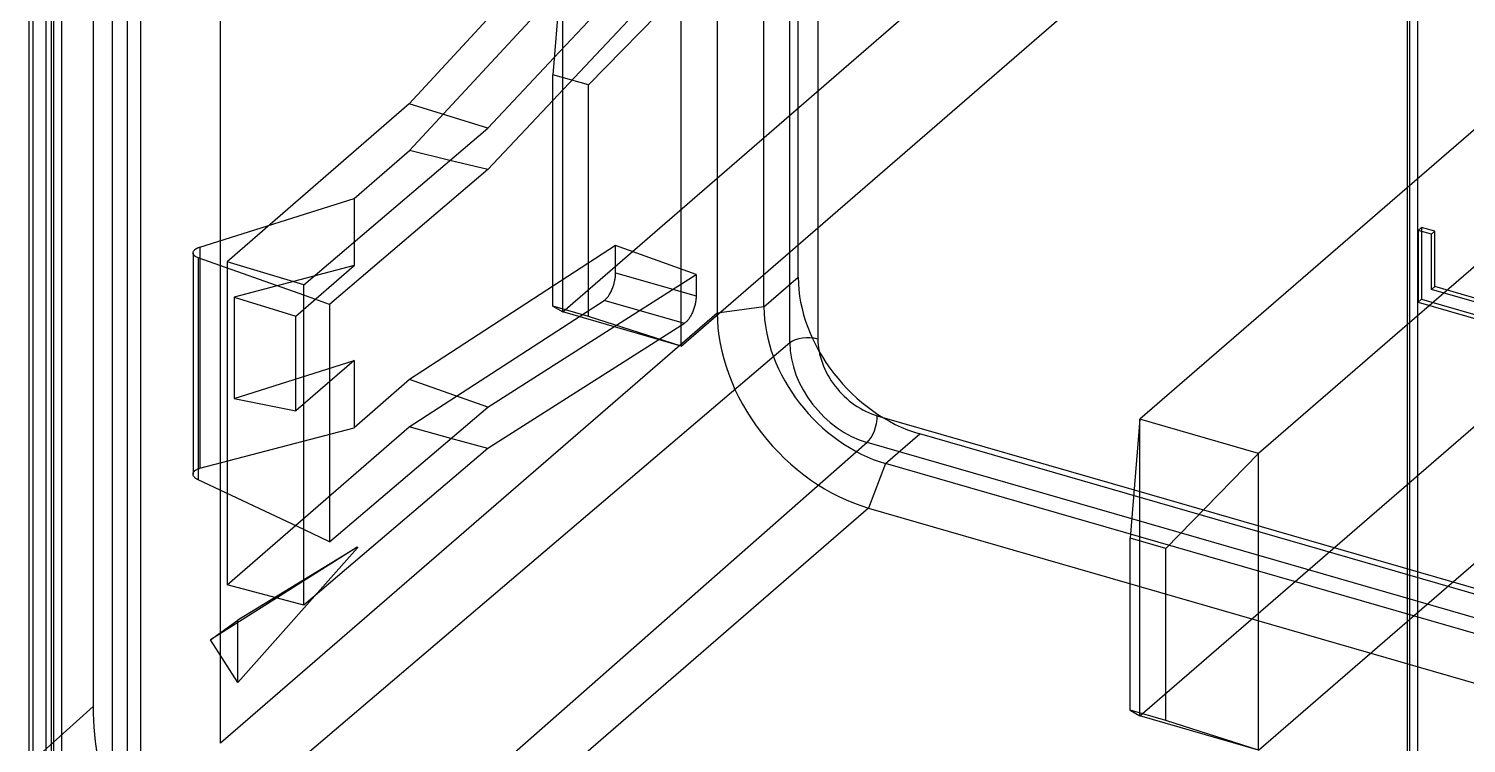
# Model space of a CAD drawing. Header units: millimetres. Extents: x -13.2 to 48.3, y -24.5 to 22.7.
# Drawn here: x -13.15 to 7.84, y -8.53 to 1.9 of the extents above; entities that cross this region are included whole.
import ezdxf

# ---------------------------------------------------------------- set-up
doc = ezdxf.new("R2010")
doc.units = ezdxf.units.MM
doc.layers.add('MAIN-1', color=7, linetype='Continuous')
doc.layers.add('MAIN-2', color=7, linetype='Continuous')

msp = doc.modelspace()

# ---------------------------------------------------------------- linework, layer by layer
at = {"layer": 'MAIN-1'}
for p, q in [((-13.151, 14.131), (-13.151, -8.905)), ((-12.901, 13.914), (-12.901, -9.122)), ((-12.822, 12.535), (-12.822, -10.501)), ((-12.672, 12.405), (-12.672, -10.631)), ((-11.517, 12.2), (-11.517, -10.75)), ((-11.926, -10.803), (-11.926, 12.146)), ((6.976, 7.469), (6.976, -16.866)), ((7.126, 7.339), (7.126, -16.996)), ((-5.355, 2.96), (-5.499, 1.227)), ((-3.623, -2.736), (3.127, 3.11)), ((-4.979, 1.077), (-3.623, 2.46)), ((-3.623, -2.736), (-3.623, 2.46)), ((-6.448, 0.447), (-5.478, 1.479)), ((-4.979, 1.077), (-5.499, 1.227)), ((-5.499, -2.151), (-5.499, 1.227)), ((-4.979, -2.301), (-4.979, 1.077)), ((-5.499, 0.85), (-6.448, -0.159)), ((-9.134, -1.838), (-6.448, 0.447)), ((-6.448, -0.159), (-8.759, -2.125)), ((-6.448, -0.159), (-7.002, -0.025)), ((6.976, -0.423), (3.073, -3.803)), ((-1.629, -1.009), (-1.629, -2.633)), ((-2.037, -2.687), (-2.037, -1.363)), ((-9.134, -6.514), (-9.134, -1.838)), ((-8.759, -2.125), (-9.134, -1.993)), ((-8.759, -2.125), (-8.759, -5.589)), ((-5.499, -2.151), (-5.355, -2.236)), ((-4.979, -2.301), (-5.499, -2.151)), ((-3.623, -2.736), (-5.355, -2.236)), ((-3.623, -2.736), (-4.979, -2.301)), ((-6.448, -3.624), (-4.608, -2.452)), ((6.976, -2.423), (4.805, -4.303)), ((-2.037, -2.687), (-11.517, -10.75)), ((-3.953, -2.641), (-6.448, -4.23)), ((-8.759, -5.589), (-6.448, -3.624)), ((-0.761, -3.752), (2.988, -4.834)), ((3.073, -3.803), (2.929, -5.537)), ((4.805, -4.303), (3.073, -3.803)), ((-0.91, -4.14), (-10.262, -12.367)), ((-6.448, -4.23), (-6.986, -4.081)), ((2.953, -5.255), (-0.91, -4.14)), ((-6.448, -4.23), (-9.134, -6.514)), ((3.449, -5.687), (4.805, -4.303)), ((4.805, -8.633), (4.805, -4.303)), ((-8.759, -5.589), (-9.134, -5.413)), ((2.929, -8.048), (2.929, -5.537)), ((3.449, -5.687), (2.929, -5.537)), ((3.449, -8.198), (3.449, -5.687)), ((4.805, -8.633), (6.976, -6.753)), ((3.449, -8.198), (2.929, -8.048)), ((2.929, -8.048), (3.073, -8.133)), ((4.805, -8.633), (3.073, -8.133)), ((4.805, -8.633), (3.449, -8.198))]:
    msp.add_line(p, q, dxfattribs=at)
for centre, major_axis, ratio, start_param, end_param in [((-1.779, -2.763), (0.3, 0), 0.5, 1.047198, 2.61014), ((-0.91, -3.013), (0.853, -0.984), 0.75, -2.427868, -0.857072), ((-0.761, -2.884), (-0.656, 0.758), 0.75, 0.713724, 2.284521), ((-0.911, -3.882), (0.083, 0.288), 0.433013, -2.545736, -0.982794)]:
    msp.add_ellipse(centre, major_axis=major_axis, ratio=ratio, start_param=start_param, end_param=end_param, dxfattribs=at)
at = {"layer": 'MAIN-2'}
for p, q in [((-1.916, -1.727), (-1.916, 21.309)), ((-3.099, 20.784), (-3.099, -2.252)), ((-2.416, -2.16), (-2.416, 20.876)), ((-12.211, 15.043), (-12.211, -7.993)), ((-10.349, -8.531), (-10.349, 14.506)), ((-13.088, -8.784), (-13.088, 14.252)), ((-11.716, 13.572), (-11.716, -9.464)), ((-12.785, -10.429), (-12.785, 12.608)), ((7.015, -16.792), (7.015, 7.543)), ((-1.629, 6.187), (-1.629, -1.009)), ((-2.037, -1.363), (-2.037, 5.834)), ((-5.355, -2.236), (2.52, 4.584)), ((-4.582, 4.065), (-7.595, 0.803)), ((-5.478, 1.479), (-3.407, 3.683)), ((-7.592, 0.119), (-4.713, 3.233)), ((-5.355, -2.236), (-5.355, 2.96)), ((-3.54, 2.935), (-5.499, 0.85)), ((9.448, 1.718), (6.976, -0.423)), ((11.18, 1.218), (6.976, -2.423)), ((-7.595, 0.803), (-10.255, -1.502)), ((-6.448, 0.447), (-7.595, 0.803)), ((-8.4, -0.58), (-7.592, 0.119)), ((-7.002, -0.025), (-7.592, 0.119)), ((-10.651, -1.288), (-8.4, -0.58)), ((-8.4, -0.58), (-8.4, -1.56)), ((7.184, -1.002), (7.134, -1.046)), ((7.33, -1.102), (7.134, -1.046)), ((7.134, -1.046), (7.134, -2.091)), ((7.38, -1.059), (7.184, -1.002)), ((7.184, -1.002), (7.184, -2.048)), ((7.38, -1.059), (7.33, -1.102)), ((7.33, -1.908), (7.33, -1.102)), ((7.38, -1.865), (7.38, -1.059)), ((-10.751, -1.375), (-10.75, -1.367)), ((-10.75, -1.383), (-10.751, -1.375)), ((-10.751, -1.375), (-10.751, -4.603)), ((-10.75, -1.367), (-10.748, -1.358)), ((-10.748, -1.392), (-10.75, -1.383)), ((-10.748, -1.358), (-10.744, -1.35)), ((-10.744, -1.399), (-10.748, -1.392)), ((-10.744, -1.35), (-10.739, -1.342)), ((-10.739, -1.407), (-10.744, -1.399)), ((-10.739, -1.342), (-10.732, -1.334)), ((-10.733, -1.414), (-10.739, -1.407)), ((-10.726, -1.42), (-10.733, -1.414)), ((-10.732, -1.334), (-10.724, -1.326)), ((-10.718, -1.426), (-10.726, -1.42)), ((-10.724, -1.326), (-10.718, -1.321)), ((-10.718, -1.321), (-10.712, -1.317)), ((-10.709, -1.432), (-10.718, -1.426)), ((-10.712, -1.317), (-10.705, -1.312)), ((-10.699, -1.437), (-10.709, -1.432)), ((-10.705, -1.312), (-10.698, -1.308)), ((-10.689, -1.442), (-10.699, -1.437)), ((-10.698, -1.308), (-10.691, -1.304)), ((-10.691, -1.304), (-10.683, -1.301)), ((-10.678, -1.446), (-10.689, -1.442)), ((-10.683, -1.301), (-10.675, -1.297)), ((-9.134, -1.993), (-10.678, -1.446)), ((-10.678, -1.446), (-10.678, -4.687)), ((-10.675, -1.297), (-10.667, -1.294)), ((-10.667, -1.294), (-10.659, -1.291)), ((-10.659, -1.291), (-10.651, -1.288)), ((-10.651, -1.288), (-10.651, -4.517)), ((-4.582, -1.267), (-7.592, -3.224)), ((-4.582, -1.663), (-4.582, -1.267)), ((-3.407, -1.687), (-4.582, -1.267)), ((-10.255, -1.502), (-10.255, -6.217)), ((-9.134, -1.838), (-10.255, -1.502)), ((-8.4, -1.56), (-10.153, -2.02)), ((-9.25, -2.296), (-8.4, -1.56)), ((-4.582, -1.674), (-4.582, -1.663)), ((-4.582, -1.663), (-3.407, -1.999)), ((-4.582, -1.686), (-4.582, -1.674)), ((-4.629, -1.895), (-4.624, -1.881)), ((-4.624, -1.881), (-4.619, -1.866)), ((-4.619, -1.866), (-4.614, -1.852)), ((-4.614, -1.852), (-4.609, -1.837)), ((-4.609, -1.837), (-4.605, -1.823)), ((-4.608, -2.452), (-3.407, -1.687)), ((-4.605, -1.823), (-4.601, -1.808)), ((-4.601, -1.808), (-4.598, -1.794)), ((-4.598, -1.794), (-4.594, -1.779)), ((-4.594, -1.779), (-4.592, -1.765)), ((-4.592, -1.765), (-4.589, -1.751)), ((-4.589, -1.751), (-4.587, -1.737)), ((-4.587, -1.737), (-4.585, -1.724)), ((-4.585, -1.724), (-4.584, -1.711)), ((-4.584, -1.711), (-4.583, -1.698)), ((-4.583, -1.698), (-4.582, -1.686)), ((-3.407, -1.687), (-3.407, -1.999)), ((-2.416, -2.16), (-1.916, -1.727)), ((7.38, -1.865), (7.33, -1.908)), ((8.883, -2.299), (7.38, -1.865)), ((-10.153, -2.02), (-9.25, -2.296)), ((-10.153, -2.02), (-10.153, -3.497)), ((-7.595, -3.914), (-4.75, -2.067)), ((-4.75, -2.067), (-4.744, -2.062)), ((-3.578, -2.402), (-4.75, -2.067)), ((-4.744, -2.062), (-4.737, -2.057)), ((-4.737, -2.057), (-4.73, -2.052)), ((-4.73, -2.052), (-4.724, -2.045)), ((-4.724, -2.045), (-4.717, -2.038)), ((-4.717, -2.038), (-4.71, -2.031)), ((-4.71, -2.031), (-4.703, -2.023)), ((-4.703, -2.023), (-4.696, -2.014)), ((-4.696, -2.014), (-4.688, -2.004)), ((-4.688, -2.004), (-4.681, -1.994)), ((-4.681, -1.994), (-4.674, -1.984)), ((-4.674, -1.984), (-4.667, -1.972)), ((-4.667, -1.972), (-4.661, -1.96)), ((-4.661, -1.96), (-4.654, -1.948)), ((-4.654, -1.948), (-4.648, -1.935)), ((-4.648, -1.935), (-4.641, -1.922)), ((-4.641, -1.922), (-4.635, -1.909)), ((-4.635, -1.909), (-4.629, -1.895)), ((-3.415, -2.087), (-3.417, -2.101)), ((-3.413, -2.073), (-3.415, -2.087)), ((-3.411, -2.06), (-3.413, -2.073)), ((-3.409, -2.047), (-3.411, -2.06)), ((-3.408, -2.034), (-3.409, -2.047)), ((-3.407, -2.01), (-3.408, -2.022)), ((-3.408, -2.022), (-3.408, -2.034)), ((-3.407, -1.999), (-3.407, -2.01)), ((7.184, -2.048), (7.134, -2.091)), ((7.134, -2.091), (8.833, -2.582)), ((7.184, -2.048), (8.883, -2.539)), ((8.833, -2.342), (7.33, -1.908)), ((-3.099, -2.252), (-10.349, -8.531)), ((-9.25, -3.681), (-9.25, -2.296)), ((-3.494, -2.308), (-3.501, -2.319)), ((-3.487, -2.296), (-3.494, -2.308)), ((-3.48, -2.284), (-3.487, -2.296)), ((-3.474, -2.271), (-3.48, -2.284)), ((-3.467, -2.258), (-3.474, -2.271)), ((-3.461, -2.244), (-3.467, -2.258)), ((-3.455, -2.23), (-3.461, -2.244)), ((-3.45, -2.216), (-3.455, -2.23)), ((-3.445, -2.202), (-3.45, -2.216)), ((-3.44, -2.187), (-3.445, -2.202)), ((-3.435, -2.173), (-3.44, -2.187)), ((-3.431, -2.158), (-3.435, -2.173)), ((-3.427, -2.144), (-3.431, -2.158)), ((-3.423, -2.129), (-3.427, -2.144)), ((-3.42, -2.115), (-3.423, -2.129)), ((-3.417, -2.101), (-3.42, -2.115)), ((-2.416, -2.16), (-3.099, -2.252)), ((-3.578, -2.402), (-3.953, -2.641)), ((-3.571, -2.397), (-3.578, -2.402)), ((-3.565, -2.392), (-3.571, -2.397)), ((-3.558, -2.387), (-3.565, -2.392)), ((-3.551, -2.38), (-3.558, -2.387)), ((-3.544, -2.374), (-3.551, -2.38)), ((-3.537, -2.366), (-3.544, -2.374)), ((-3.53, -2.358), (-3.537, -2.366)), ((-3.522, -2.349), (-3.53, -2.358)), ((-3.515, -2.34), (-3.522, -2.349)), ((-3.508, -2.33), (-3.515, -2.34)), ((-3.501, -2.319), (-3.508, -2.33)), ((3.073, -8.133), (9.448, -2.612)), ((-10.153, -3.497), (-8.4, -2.945)), ((-8.4, -2.945), (-9.25, -3.681)), ((-8.4, -2.945), (-8.4, -3.925)), ((6.976, -6.753), (11.18, -3.112)), ((-7.592, -3.224), (-8.4, -3.925)), ((-6.448, -3.624), (-7.592, -3.224)), ((-10.153, -3.497), (-9.25, -3.681)), ((-10.651, -4.517), (-8.4, -3.925)), ((-10.255, -6.217), (-7.595, -3.914)), ((-6.986, -4.081), (-7.595, -3.914)), ((3.073, -8.133), (3.073, -3.803)), ((-0.641, -4.448), (-0.141, -4.015)), ((18.046, -9.265), (-0.141, -4.015)), ((-10.751, -4.604), (-10.75, -4.594)), ((-10.75, -4.613), (-10.751, -4.604)), ((-10.75, -4.594), (-10.748, -4.585)), ((-10.748, -4.622), (-10.75, -4.613)), ((-10.748, -4.585), (-10.744, -4.576)), ((-10.744, -4.576), (-10.739, -4.568)), ((-10.739, -4.568), (-10.732, -4.56)), ((-10.732, -4.56), (-10.724, -4.552)), ((-10.724, -4.552), (-10.718, -4.547)), ((-10.718, -4.547), (-10.712, -4.543)), ((-10.712, -4.543), (-10.705, -4.538)), ((-10.705, -4.538), (-10.698, -4.534)), ((-10.698, -4.534), (-10.691, -4.531)), ((-10.691, -4.531), (-10.683, -4.527)), ((-10.683, -4.527), (-10.675, -4.524)), ((-10.675, -4.524), (-10.667, -4.521)), ((-10.667, -4.521), (-10.659, -4.519)), ((-10.659, -4.519), (-10.651, -4.517)), ((-0.641, -4.448), (-0.891, -5.098)), ((17.546, -9.698), (-0.641, -4.448)), ((-10.744, -4.631), (-10.748, -4.622)), ((-10.739, -4.639), (-10.744, -4.631)), ((-10.733, -4.647), (-10.739, -4.639)), ((-10.726, -4.655), (-10.733, -4.647)), ((-10.718, -4.663), (-10.726, -4.655)), ((-10.709, -4.669), (-10.718, -4.663)), ((-10.699, -4.676), (-10.709, -4.669)), ((-10.689, -4.682), (-10.699, -4.676)), ((-10.678, -4.687), (-10.689, -4.682)), ((-9.134, -5.413), (-10.678, -4.687)), ((2.988, -4.834), (15.954, -8.577)), ((-0.891, -5.098), (-8.141, -11.377)), ((-0.891, -5.098), (17.296, -10.348)), ((15.805, -8.965), (2.953, -5.255)), ((-8.354, -5.671), (-10.497, -7.021)), ((-8.349, -5.668), (-10.099, -6.733)), ((-8.349, -5.677), (-10.099, -7.644)), ((-8.349, -5.668), (-8.349, -5.677)), ((-9.134, -6.514), (-10.255, -6.217)), ((-10.497, -7.021), (-10.099, -6.733)), ((-10.099, -7.644), (-10.099, -6.733)), ((-10.099, -7.644), (-10.497, -7.021)), ((-13.088, -8.784), (-12.211, -7.993))]:
    msp.add_line(p, q, dxfattribs=at)
for centre, major_axis, start_param, end_param in [((-0.141, -2.24), (1.342, -1.55), -2.427868, -0.857072), ((-0.891, -2.889), (-1.669, 1.928), 0.713724, 2.284521), ((-0.641, -2.673), (1.342, -1.55), -2.427868, -0.857072), ((-8.141, -9.168), (-3.077, 3.553), 0.713724, 2.284521)]:
    msp.add_ellipse(centre, major_axis=major_axis, ratio=0.75, start_param=start_param, end_param=end_param, dxfattribs=at)

doc.saveas('drawing.dxf')
